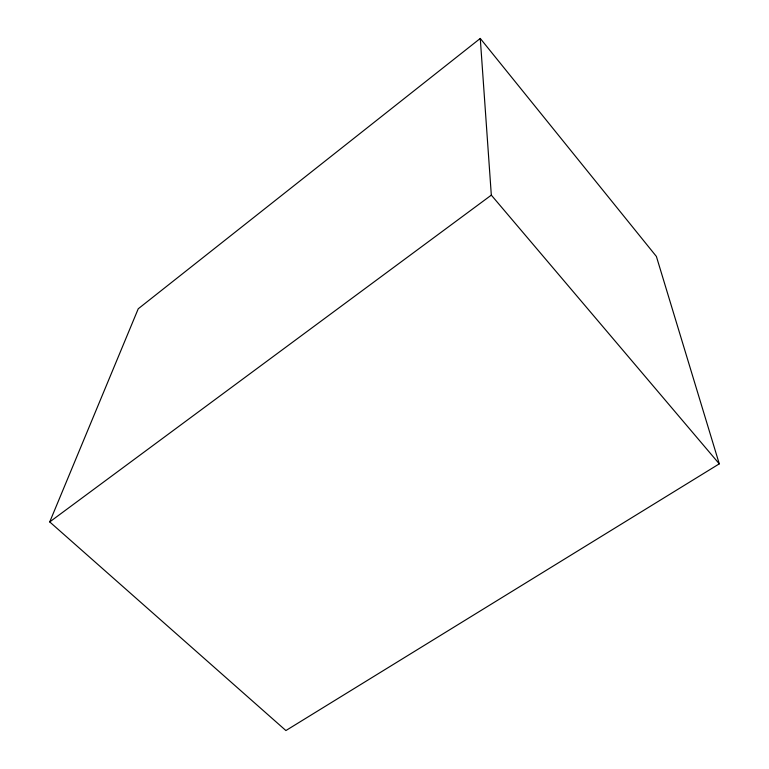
<?xml version="1.0" encoding="UTF-8"?>
<svg xmlns="http://www.w3.org/2000/svg" width="769" height="769" viewBox="0 0 769 769"><rect width="100%" height="100%" fill="white"/><g stroke="black" fill="none" stroke-linecap="round" stroke-linejoin="round"><path stroke-width="1.15" d="M49.725 521.92L138.237 308.782L480.269 38.45L656.39 256.442L719.275 463.851L285.905 730.55L49.725 521.92L491.324 195.143L480.269 38.45M491.324 195.143L719.275 463.851"/></g></svg>
